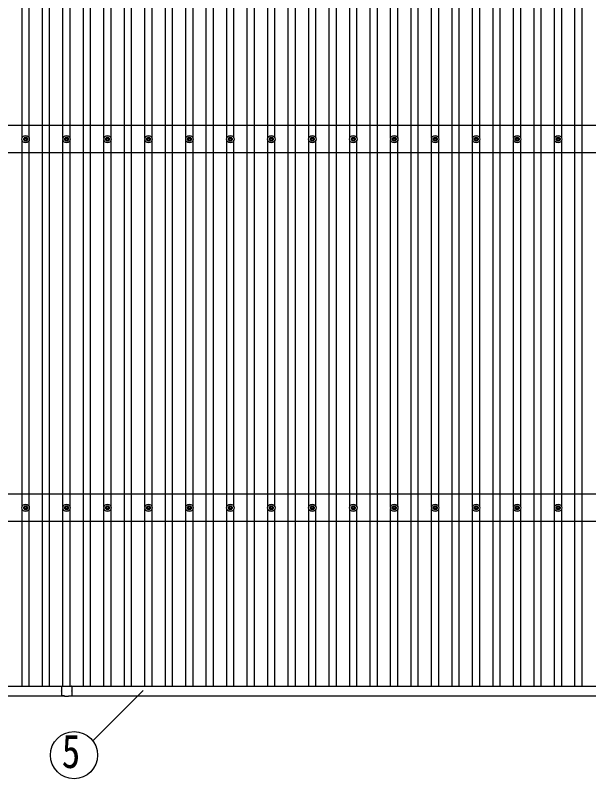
# Model space of a CAD drawing. Units: millimetres, scale not verified. Extents: x -21025 to 21025, y -14850 to 14850.
# Drawn here: x -9104 to -6304, y -51 to 3676 of the extents above; entities that cross this region are included whole.
import ezdxf
from ezdxf.enums import TextEntityAlignment as Align

# ---------------------------------------------------------------- set-up
doc = ezdxf.new("R2010")
doc.units = ezdxf.units.MM
doc.header["$LTSCALE"] = 60
for name, color, linetype in [('0-5_YKK_13', 4, 'Continuous'), ('0-6_YKK_A1', 4, 'Continuous'), ('0-7_YKK_D', 6, 'Continuous')]:
    doc.layers.add(name, color=color, linetype=linetype)
doc.styles.add('ＭＳ ゴシック', font='')
doc.styles.get('ＭＳ ゴシック').set_extended_font_data('MS Gothic')

msp = doc.modelspace()

# ---------------------------------------------------------------- linework, layer by layer
at = {"layer": '0-5_YKK_13'}
for p, q in [((-9063.9, 3073.22), (-9059.49, 3073.22)), ((-9063.9, 3069.72), (-9059.49, 3069.72)), ((-9055.65, 3081.47), (-9055.65, 3077.05)), ((-9055.65, 3065.89), (-9055.65, 3061.47)), ((-9052.15, 3081.47), (-9052.15, 3077.05)), ((-9052.15, 3065.89), (-9052.15, 3061.47)), ((-9048.32, 3073.22), (-9043.91, 3073.22)), ((-9048.32, 3069.72), (-9043.91, 3069.72)), ((-8863.9, 3073.22), (-8859.49, 3073.22)), ((-8863.9, 3069.72), (-8859.49, 3069.72)), ((-8855.65, 3081.47), (-8855.65, 3077.05)), ((-8855.65, 3065.89), (-8855.65, 3061.47)), ((-8852.15, 3081.47), (-8852.15, 3077.05)), ((-8852.15, 3065.89), (-8852.15, 3061.47)), ((-8848.32, 3073.22), (-8843.91, 3073.22)), ((-8848.32, 3069.72), (-8843.91, 3069.72)), ((-8663.9, 3073.22), (-8659.49, 3073.22)), ((-8663.9, 3069.72), (-8659.49, 3069.72)), ((-8655.65, 3081.47), (-8655.65, 3077.05)), ((-8655.65, 3065.89), (-8655.65, 3061.47)), ((-8652.15, 3081.47), (-8652.15, 3077.05)), ((-8652.15, 3065.89), (-8652.15, 3061.47)), ((-8648.32, 3073.22), (-8643.91, 3073.22)), ((-8648.32, 3069.72), (-8643.91, 3069.72)), ((-8463.9, 3073.22), (-8459.49, 3073.22)), ((-8463.9, 3069.72), (-8459.49, 3069.72)), ((-8455.65, 3081.47), (-8455.65, 3077.05)), ((-8455.65, 3065.89), (-8455.65, 3061.47)), ((-8452.15, 3081.47), (-8452.15, 3077.05)), ((-8452.15, 3065.89), (-8452.15, 3061.47)), ((-8448.32, 3073.22), (-8443.91, 3073.22)), ((-8448.32, 3069.72), (-8443.91, 3069.72)), ((-8263.9, 3073.22), (-8259.49, 3073.22)), ((-8263.9, 3069.72), (-8259.49, 3069.72)), ((-8255.65, 3081.47), (-8255.65, 3077.05)), ((-8255.65, 3065.89), (-8255.65, 3061.47)), ((-8252.15, 3081.47), (-8252.15, 3077.05)), ((-8252.15, 3065.89), (-8252.15, 3061.47)), ((-8248.32, 3073.22), (-8243.91, 3073.22)), ((-8248.32, 3069.72), (-8243.91, 3069.72)), ((-8063.9, 3073.22), (-8059.49, 3073.22)), ((-8063.9, 3069.72), (-8059.49, 3069.72)), ((-8055.65, 3081.47), (-8055.65, 3077.05)), ((-8055.65, 3065.89), (-8055.65, 3061.47)), ((-8052.15, 3081.47), (-8052.15, 3077.05)), ((-8052.15, 3065.89), (-8052.15, 3061.47)), ((-8048.32, 3073.22), (-8043.91, 3073.22)), ((-8048.32, 3069.72), (-8043.91, 3069.72)), ((-7863.9, 3073.22), (-7859.49, 3073.22)), ((-7863.9, 3069.72), (-7859.49, 3069.72)), ((-7855.65, 3081.47), (-7855.65, 3077.05)), ((-7855.65, 3065.89), (-7855.65, 3061.47)), ((-7852.15, 3081.47), (-7852.15, 3077.05)), ((-7852.15, 3065.89), (-7852.15, 3061.47)), ((-7848.32, 3073.22), (-7843.91, 3073.22)), ((-7848.32, 3069.72), (-7843.91, 3069.72)), ((-7663.9, 3073.22), (-7659.49, 3073.22)), ((-7663.9, 3069.72), (-7659.49, 3069.72)), ((-7655.65, 3081.47), (-7655.65, 3077.05)), ((-7655.65, 3065.89), (-7655.65, 3061.47)), ((-7652.15, 3081.47), (-7652.15, 3077.05)), ((-7652.15, 3065.89), (-7652.15, 3061.47)), ((-7648.32, 3073.22), (-7643.91, 3073.22)), ((-7648.32, 3069.72), (-7643.91, 3069.72)), ((-7463.9, 3073.22), (-7459.49, 3073.22)), ((-7463.9, 3069.72), (-7459.49, 3069.72)), ((-7455.65, 3081.47), (-7455.65, 3077.05)), ((-7455.65, 3065.89), (-7455.65, 3061.47)), ((-7452.15, 3081.47), (-7452.15, 3077.05)), ((-7452.15, 3065.89), (-7452.15, 3061.47)), ((-7448.32, 3073.22), (-7443.91, 3073.22)), ((-7448.32, 3069.72), (-7443.91, 3069.72)), ((-7263.9, 3073.22), (-7259.49, 3073.22)), ((-7263.9, 3069.72), (-7259.49, 3069.72)), ((-7255.65, 3081.47), (-7255.65, 3077.05)), ((-7255.65, 3065.89), (-7255.65, 3061.47)), ((-7252.15, 3081.47), (-7252.15, 3077.05)), ((-7252.15, 3065.89), (-7252.15, 3061.47)), ((-7248.32, 3073.22), (-7243.91, 3073.22)), ((-7248.32, 3069.72), (-7243.91, 3069.72)), ((-7063.9, 3073.22), (-7059.49, 3073.22)), ((-7063.9, 3069.72), (-7059.49, 3069.72)), ((-7055.65, 3081.47), (-7055.65, 3077.05)), ((-7055.65, 3065.89), (-7055.65, 3061.47)), ((-7052.15, 3081.47), (-7052.15, 3077.05)), ((-7052.15, 3065.89), (-7052.15, 3061.47)), ((-7048.32, 3073.22), (-7043.91, 3073.22)), ((-7048.32, 3069.72), (-7043.91, 3069.72)), ((-6863.9, 3073.22), (-6859.49, 3073.22)), ((-6863.9, 3069.72), (-6859.49, 3069.72)), ((-6855.65, 3081.47), (-6855.65, 3077.05)), ((-6855.65, 3065.89), (-6855.65, 3061.47)), ((-6852.15, 3081.47), (-6852.15, 3077.05)), ((-6852.15, 3065.89), (-6852.15, 3061.47)), ((-6848.32, 3073.22), (-6843.91, 3073.22)), ((-6848.32, 3069.72), (-6843.91, 3069.72)), ((-6663.9, 3073.22), (-6659.49, 3073.22)), ((-6663.9, 3069.72), (-6659.49, 3069.72)), ((-6655.65, 3081.47), (-6655.65, 3077.05)), ((-6655.65, 3065.89), (-6655.65, 3061.47)), ((-6652.15, 3081.47), (-6652.15, 3077.05)), ((-6652.15, 3065.89), (-6652.15, 3061.47)), ((-6648.32, 3073.22), (-6643.91, 3073.22)), ((-6648.32, 3069.72), (-6643.91, 3069.72)), ((-6463.9, 3073.22), (-6459.49, 3073.22)), ((-6463.9, 3069.72), (-6459.49, 3069.72)), ((-6455.65, 3081.47), (-6455.65, 3077.05)), ((-6455.65, 3065.89), (-6455.65, 3061.47)), ((-6452.15, 3081.47), (-6452.15, 3077.05)), ((-6452.15, 3065.89), (-6452.15, 3061.47)), ((-6448.32, 3073.22), (-6443.91, 3073.22)), ((-6448.32, 3069.72), (-6443.91, 3069.72)), ((-9063.9, 1273.22), (-9059.49, 1273.22)), ((-9063.9, 1269.72), (-9059.49, 1269.72)), ((-9055.65, 1281.47), (-9055.65, 1277.05)), ((-9052.15, 1281.47), (-9052.15, 1277.05)), ((-9048.32, 1273.22), (-9043.91, 1273.22)), ((-9048.32, 1269.72), (-9043.91, 1269.72)), ((-8863.9, 1273.22), (-8859.49, 1273.22)), ((-8863.9, 1269.72), (-8859.49, 1269.72)), ((-8855.65, 1281.47), (-8855.65, 1277.05)), ((-8852.15, 1281.47), (-8852.15, 1277.05)), ((-8848.32, 1273.22), (-8843.91, 1273.22)), ((-8848.32, 1269.72), (-8843.91, 1269.72)), ((-8663.9, 1273.22), (-8659.49, 1273.22)), ((-8663.9, 1269.72), (-8659.49, 1269.72)), ((-8655.65, 1281.47), (-8655.65, 1277.05)), ((-8652.15, 1281.47), (-8652.15, 1277.05)), ((-8648.32, 1273.22), (-8643.91, 1273.22)), ((-8648.32, 1269.72), (-8643.91, 1269.72)), ((-8463.9, 1273.22), (-8459.49, 1273.22)), ((-8463.9, 1269.72), (-8459.49, 1269.72)), ((-8455.65, 1281.47), (-8455.65, 1277.05)), ((-8452.15, 1281.47), (-8452.15, 1277.05)), ((-8448.32, 1273.22), (-8443.91, 1273.22)), ((-8448.32, 1269.72), (-8443.91, 1269.72)), ((-8263.9, 1273.22), (-8259.49, 1273.22)), ((-8263.9, 1269.72), (-8259.49, 1269.72)), ((-8255.65, 1281.47), (-8255.65, 1277.05)), ((-8252.15, 1281.47), (-8252.15, 1277.05)), ((-8248.32, 1273.22), (-8243.91, 1273.22)), ((-8248.32, 1269.72), (-8243.91, 1269.72)), ((-8063.9, 1273.22), (-8059.49, 1273.22)), ((-8063.9, 1269.72), (-8059.49, 1269.72)), ((-8055.65, 1281.47), (-8055.65, 1277.05)), ((-8052.15, 1281.47), (-8052.15, 1277.05)), ((-8048.32, 1273.22), (-8043.91, 1273.22)), ((-8048.32, 1269.72), (-8043.91, 1269.72)), ((-7863.9, 1273.22), (-7859.49, 1273.22)), ((-7863.9, 1269.72), (-7859.49, 1269.72)), ((-7855.65, 1281.47), (-7855.65, 1277.05)), ((-7852.15, 1281.47), (-7852.15, 1277.05)), ((-7848.32, 1273.22), (-7843.91, 1273.22)), ((-7848.32, 1269.72), (-7843.91, 1269.72)), ((-7663.9, 1273.22), (-7659.49, 1273.22)), ((-7663.9, 1269.72), (-7659.49, 1269.72)), ((-7655.65, 1281.47), (-7655.65, 1277.05)), ((-7652.15, 1281.47), (-7652.15, 1277.05)), ((-7648.32, 1273.22), (-7643.91, 1273.22)), ((-7648.32, 1269.72), (-7643.91, 1269.72)), ((-7463.9, 1273.22), (-7459.49, 1273.22)), ((-7463.9, 1269.72), (-7459.49, 1269.72)), ((-7455.65, 1281.47), (-7455.65, 1277.05)), ((-7452.15, 1281.47), (-7452.15, 1277.05)), ((-7448.32, 1273.22), (-7443.91, 1273.22)), ((-7448.32, 1269.72), (-7443.91, 1269.72)), ((-7263.9, 1273.22), (-7259.49, 1273.22)), ((-7263.9, 1269.72), (-7259.49, 1269.72)), ((-7255.65, 1281.47), (-7255.65, 1277.05)), ((-7252.15, 1281.47), (-7252.15, 1277.05)), ((-7248.32, 1273.22), (-7243.91, 1273.22)), ((-7248.32, 1269.72), (-7243.91, 1269.72)), ((-7063.9, 1273.22), (-7059.49, 1273.22)), ((-7063.9, 1269.72), (-7059.49, 1269.72)), ((-7055.65, 1281.47), (-7055.65, 1277.05)), ((-7052.15, 1281.47), (-7052.15, 1277.05)), ((-7048.32, 1273.22), (-7043.91, 1273.22)), ((-7048.32, 1269.72), (-7043.91, 1269.72)), ((-6863.9, 1273.22), (-6859.49, 1273.22)), ((-6863.9, 1269.72), (-6859.49, 1269.72)), ((-6855.65, 1281.47), (-6855.65, 1277.05)), ((-6852.15, 1281.47), (-6852.15, 1277.05)), ((-6848.32, 1273.22), (-6843.91, 1273.22)), ((-6848.32, 1269.72), (-6843.91, 1269.72)), ((-6663.9, 1273.22), (-6659.49, 1273.22)), ((-6663.9, 1269.72), (-6659.49, 1269.72)), ((-6655.65, 1281.47), (-6655.65, 1277.05)), ((-6652.15, 1281.47), (-6652.15, 1277.05)), ((-6648.32, 1273.22), (-6643.91, 1273.22)), ((-6648.32, 1269.72), (-6643.91, 1269.72)), ((-6463.9, 1273.22), (-6459.49, 1273.22)), ((-6463.9, 1269.72), (-6459.49, 1269.72)), ((-6455.65, 1281.47), (-6455.65, 1277.05)), ((-6452.15, 1281.47), (-6452.15, 1277.05)), ((-6448.32, 1273.22), (-6443.91, 1273.22)), ((-6448.32, 1269.72), (-6443.91, 1269.72)), ((-9055.65, 1265.89), (-9055.65, 1261.47)), ((-9052.15, 1265.89), (-9052.15, 1261.47)), ((-8855.65, 1265.89), (-8855.65, 1261.47)), ((-8852.15, 1265.89), (-8852.15, 1261.47)), ((-8655.65, 1265.89), (-8655.65, 1261.47)), ((-8652.15, 1265.89), (-8652.15, 1261.47)), ((-8455.65, 1265.89), (-8455.65, 1261.47)), ((-8452.15, 1265.89), (-8452.15, 1261.47)), ((-8255.65, 1265.89), (-8255.65, 1261.47)), ((-8252.15, 1265.89), (-8252.15, 1261.47)), ((-8055.65, 1265.89), (-8055.65, 1261.47)), ((-8052.15, 1265.89), (-8052.15, 1261.47)), ((-7855.65, 1265.89), (-7855.65, 1261.47)), ((-7852.15, 1265.89), (-7852.15, 1261.47)), ((-7655.65, 1265.89), (-7655.65, 1261.47)), ((-7652.15, 1265.89), (-7652.15, 1261.47)), ((-7455.65, 1265.89), (-7455.65, 1261.47)), ((-7452.15, 1265.89), (-7452.15, 1261.47)), ((-7255.65, 1265.89), (-7255.65, 1261.47)), ((-7252.15, 1265.89), (-7252.15, 1261.47)), ((-7055.65, 1265.89), (-7055.65, 1261.47)), ((-7052.15, 1265.89), (-7052.15, 1261.47)), ((-6855.65, 1265.89), (-6855.65, 1261.47)), ((-6852.15, 1265.89), (-6852.15, 1261.47)), ((-6655.65, 1265.89), (-6655.65, 1261.47)), ((-6652.15, 1265.89), (-6652.15, 1261.47)), ((-6455.65, 1265.89), (-6455.65, 1261.47)), ((-6452.15, 1265.89), (-6452.15, 1261.47)), ((-8878.9, 399.87), (-8878.9, 377.27)), ((-8878.9, 376.47), (-8878.9, 354.87)), ((-8877.9, 400.87), (-8854.3, 400.87)), ((-8853.5, 400.87), (-8829.9, 400.87)), ((-8828.9, 399.87), (-8828.9, 377.27)), ((-8828.9, 376.47), (-8828.9, 354.87)), ((-8863.9, 353.87), (-8877.9, 353.87)), ((-8863.9, 353.87), (-8863.9, 352.37)), ((-8863.9, 352.37), (-8843.9, 352.37)), ((-8843.9, 353.87), (-8843.9, 352.37)), ((-8843.9, 353.87), (-8829.9, 353.87))]:
    msp.add_line(p, q, dxfattribs=at)
for centre, radius in [((-9053.9, 3071.47), 18.25), ((-9053.9, 3071.47), 10.15), ((-9053.9, 3071.47), 5.85), ((-9053.9, 3071.47), 5.25), ((-8853.9, 3071.47), 18.25), ((-8853.9, 3071.47), 10.15), ((-8853.9, 3071.47), 5.85), ((-8853.9, 3071.47), 5.25), ((-8653.9, 3071.47), 18.25), ((-8653.9, 3071.47), 10.15), ((-8653.9, 3071.47), 5.85), ((-8653.9, 3071.47), 5.25), ((-8453.9, 3071.47), 18.25), ((-8453.9, 3071.47), 10.15), ((-8453.9, 3071.47), 5.85), ((-8453.9, 3071.47), 5.25), ((-8253.9, 3071.47), 18.25), ((-8253.9, 3071.47), 10.15), ((-8253.9, 3071.47), 5.85), ((-8253.9, 3071.47), 5.25), ((-8053.9, 3071.47), 18.25), ((-8053.9, 3071.47), 10.15), ((-8053.9, 3071.47), 5.85), ((-8053.9, 3071.47), 5.25), ((-7853.9, 3071.47), 18.25), ((-7853.9, 3071.47), 10.15), ((-7853.9, 3071.47), 5.85), ((-7853.9, 3071.47), 5.25), ((-7653.9, 3071.47), 18.25), ((-7653.9, 3071.47), 10.15), ((-7653.9, 3071.47), 5.85), ((-7653.9, 3071.47), 5.25), ((-7453.9, 3071.47), 18.25), ((-7453.9, 3071.47), 10.15), ((-7453.9, 3071.47), 5.85), ((-7453.9, 3071.47), 5.25), ((-7253.9, 3071.47), 18.25), ((-7253.9, 3071.47), 10.15), ((-7253.9, 3071.47), 5.85), ((-7253.9, 3071.47), 5.25), ((-7053.9, 3071.47), 18.25), ((-7053.9, 3071.47), 10.15), ((-7053.9, 3071.47), 5.85), ((-7053.9, 3071.47), 5.25), ((-6853.9, 3071.47), 18.25), ((-6853.9, 3071.47), 10.15), ((-6853.9, 3071.47), 5.85), ((-6853.9, 3071.47), 5.25), ((-6653.9, 3071.47), 18.25), ((-6653.9, 3071.47), 10.15), ((-6653.9, 3071.47), 5.85), ((-6653.9, 3071.47), 5.25), ((-6453.9, 3071.47), 18.25), ((-6453.9, 3071.47), 10.15), ((-6453.9, 3071.47), 5.85), ((-6453.9, 3071.47), 5.25), ((-9053.9, 1271.47), 18.25), ((-9053.9, 1271.47), 10.15), ((-9053.9, 1271.47), 5.85), ((-9053.9, 1271.47), 5.25), ((-8853.9, 1271.47), 18.25), ((-8853.9, 1271.47), 10.15), ((-8853.9, 1271.47), 5.85), ((-8853.9, 1271.47), 5.25), ((-8653.9, 1271.47), 18.25), ((-8653.9, 1271.47), 10.15), ((-8653.9, 1271.47), 5.85), ((-8653.9, 1271.47), 5.25), ((-8453.9, 1271.47), 18.25), ((-8453.9, 1271.47), 10.15), ((-8453.9, 1271.47), 5.85), ((-8453.9, 1271.47), 5.25), ((-8253.9, 1271.47), 18.25), ((-8253.9, 1271.47), 10.15), ((-8253.9, 1271.47), 5.85), ((-8253.9, 1271.47), 5.25), ((-8053.9, 1271.47), 18.25), ((-8053.9, 1271.47), 10.15), ((-8053.9, 1271.47), 5.85), ((-8053.9, 1271.47), 5.25), ((-7853.9, 1271.47), 18.25), ((-7853.9, 1271.47), 10.15), ((-7853.9, 1271.47), 5.85), ((-7853.9, 1271.47), 5.25), ((-7653.9, 1271.47), 18.25), ((-7653.9, 1271.47), 10.15), ((-7653.9, 1271.47), 5.85), ((-7653.9, 1271.47), 5.25), ((-7453.9, 1271.47), 18.25), ((-7453.9, 1271.47), 10.15), ((-7453.9, 1271.47), 5.85), ((-7453.9, 1271.47), 5.25), ((-7253.9, 1271.47), 18.25), ((-7253.9, 1271.47), 10.15), ((-7253.9, 1271.47), 5.85), ((-7253.9, 1271.47), 5.25), ((-7053.9, 1271.47), 18.25), ((-7053.9, 1271.47), 10.15), ((-7053.9, 1271.47), 5.85), ((-7053.9, 1271.47), 5.25), ((-6853.9, 1271.47), 18.25), ((-6853.9, 1271.47), 10.15), ((-6853.9, 1271.47), 5.85), ((-6853.9, 1271.47), 5.25), ((-6653.9, 1271.47), 18.25), ((-6653.9, 1271.47), 10.15), ((-6653.9, 1271.47), 5.85), ((-6653.9, 1271.47), 5.25), ((-6453.9, 1271.47), 18.25), ((-6453.9, 1271.47), 10.15), ((-6453.9, 1271.47), 5.85), ((-6453.9, 1271.47), 5.25)]:
    msp.add_circle(centre, radius, dxfattribs=at)
for centre, radius, start, end in [((-8877.9, 399.87), 1, 90, 180.00001), ((-8879.2, 376.87), 0.5, 306.8699, 53.1301), ((-8853.9, 401.17), 0.5, 216.8699, 323.1301), ((-8829.9, 399.87), 1, 360, 90), ((-8828.6, 376.87), 0.5, 126.8699, 233.1301), ((-8877.9, 354.87), 1, 180.00001, 270), ((-8829.9, 354.87), 1, 270, 360)]:
    msp.add_arc(centre, radius, start, end, dxfattribs=at)
at = {"layer": '0-6_YKK_A1'}
for p, q in [((-8971.4, 400.85), (-8971.4, 5741.86)), ((-8936.4, 400.85), (-8936.4, 5741.86)), ((-8771.4, 400.85), (-8771.4, 5741.86)), ((-8736.4, 400.85), (-8736.4, 5741.86)), ((-8571.4, 400.85), (-8571.4, 5741.86)), ((-8536.4, 400.85), (-8536.4, 5741.86)), ((-8371.4, 400.85), (-8371.4, 5741.86)), ((-8336.4, 400.85), (-8336.4, 5741.86)), ((-8171.4, 400.85), (-8171.4, 5741.86)), ((-8136.4, 400.85), (-8136.4, 5741.86)), ((-7971.4, 400.85), (-7971.4, 5741.86)), ((-7936.4, 400.85), (-7936.4, 5741.86)), ((-7771.4, 400.85), (-7771.4, 5741.86)), ((-7736.4, 400.85), (-7736.4, 5741.86)), ((-7571.4, 400.85), (-7571.4, 5741.86)), ((-7536.4, 400.85), (-7536.4, 5741.86)), ((-7371.4, 400.85), (-7371.4, 5741.86)), ((-7336.4, 400.85), (-7336.4, 5741.86)), ((-7171.4, 400.85), (-7171.4, 5741.86)), ((-7136.4, 400.85), (-7136.4, 5741.86)), ((-6971.4, 400.85), (-6971.4, 5741.86)), ((-6936.4, 400.85), (-6936.4, 5741.86)), ((-6771.4, 400.85), (-6771.4, 5741.86)), ((-6736.4, 400.85), (-6736.4, 5741.86)), ((-6571.4, 400.85), (-6571.4, 5741.86)), ((-6536.4, 400.85), (-6536.4, 5741.86)), ((-6371.4, 400.85), (-6371.4, 5741.86)), ((-6336.4, 400.85), (-6336.4, 5741.86)), ((-9071.4, 3076.66), (-9071.4, 4866.28)), ((-9036.4, 3076.64), (-9036.4, 4866.3)), ((-8871.4, 3076.66), (-8871.4, 4866.28)), ((-8836.4, 3076.64), (-8836.4, 4866.3)), ((-8671.4, 3076.66), (-8671.4, 4866.28)), ((-8636.4, 3076.64), (-8636.4, 4866.3)), ((-8471.4, 3076.66), (-8471.4, 4866.28)), ((-8436.4, 3076.64), (-8436.4, 4866.3)), ((-8271.4, 3076.66), (-8271.4, 4866.28)), ((-8236.4, 3076.64), (-8236.4, 4866.3)), ((-8071.4, 3076.66), (-8071.4, 4866.28)), ((-8036.4, 3076.64), (-8036.4, 4866.3)), ((-7871.4, 3076.66), (-7871.4, 4866.28)), ((-7836.4, 3076.64), (-7836.4, 4866.3)), ((-7671.4, 3076.66), (-7671.4, 4866.28)), ((-7636.4, 3076.64), (-7636.4, 4866.3)), ((-7471.4, 3076.66), (-7471.4, 4866.28)), ((-7436.4, 3076.64), (-7436.4, 4866.3)), ((-7271.4, 3076.66), (-7271.4, 4866.28)), ((-7236.4, 3076.64), (-7236.4, 4866.3)), ((-7071.4, 3076.66), (-7071.4, 4866.28)), ((-7036.4, 3076.64), (-7036.4, 4866.3)), ((-6871.4, 3076.66), (-6871.4, 4866.28)), ((-6836.4, 3076.64), (-6836.4, 4866.3)), ((-6671.4, 3076.66), (-6671.4, 4866.28)), ((-6636.4, 3076.64), (-6636.4, 4866.3)), ((-6471.4, 3076.66), (-6471.4, 4866.28)), ((-6436.4, 3076.64), (-6436.4, 4866.3)), ((-3453.9, 3138.47), (-14253.9, 3138.47)), ((-9071.4, 1276.65), (-9071.4, 3066.28)), ((-9036.4, 1276.65), (-9036.4, 3066.3)), ((-8871.4, 1276.65), (-8871.4, 3066.28)), ((-8836.4, 1276.65), (-8836.4, 3066.3)), ((-8671.4, 1276.65), (-8671.4, 3066.28)), ((-8636.4, 1276.65), (-8636.4, 3066.3)), ((-8471.4, 1276.65), (-8471.4, 3066.28)), ((-8436.4, 1276.65), (-8436.4, 3066.3)), ((-8271.4, 1276.65), (-8271.4, 3066.28)), ((-8236.4, 1276.65), (-8236.4, 3066.3)), ((-8071.4, 1276.65), (-8071.4, 3066.28)), ((-8036.4, 1276.65), (-8036.4, 3066.3)), ((-7871.4, 1276.65), (-7871.4, 3066.28)), ((-7836.4, 1276.65), (-7836.4, 3066.3)), ((-7671.4, 1276.65), (-7671.4, 3066.28)), ((-7636.4, 1276.65), (-7636.4, 3066.3)), ((-7471.4, 1276.65), (-7471.4, 3066.28)), ((-7436.4, 1276.65), (-7436.4, 3066.3)), ((-7271.4, 1276.65), (-7271.4, 3066.28)), ((-7236.4, 1276.65), (-7236.4, 3066.3)), ((-7071.4, 1276.65), (-7071.4, 3066.28)), ((-7036.4, 1276.65), (-7036.4, 3066.3)), ((-6871.4, 1276.65), (-6871.4, 3066.28)), ((-6836.4, 1276.65), (-6836.4, 3066.3)), ((-6671.4, 1276.65), (-6671.4, 3066.28)), ((-6636.4, 1276.65), (-6636.4, 3066.3)), ((-6471.4, 1276.65), (-6471.4, 3066.28)), ((-6436.4, 1276.65), (-6436.4, 3066.3)), ((-3453.9, 3004.47), (-14253.9, 3004.47)), ((-3453.9, 1338.47), (-14253.9, 1338.47)), ((-9071.4, 400.85), (-9071.4, 1266.29)), ((-9036.4, 400.85), (-9036.4, 1266.29)), ((-8871.4, 400.87), (-8871.4, 1266.29)), ((-8836.4, 400.87), (-8836.4, 1266.29)), ((-8671.4, 400.85), (-8671.4, 1266.29)), ((-8636.4, 400.85), (-8636.4, 1266.29)), ((-8471.4, 400.85), (-8471.4, 1266.29)), ((-8436.4, 400.85), (-8436.4, 1266.29)), ((-8271.4, 400.85), (-8271.4, 1266.29)), ((-8236.4, 400.85), (-8236.4, 1266.29)), ((-8071.4, 400.85), (-8071.4, 1266.29)), ((-8036.4, 400.85), (-8036.4, 1266.29)), ((-7871.4, 400.85), (-7871.4, 1266.29)), ((-7836.4, 400.85), (-7836.4, 1266.29)), ((-7671.4, 400.85), (-7671.4, 1266.29)), ((-7636.4, 400.85), (-7636.4, 1266.29)), ((-7471.4, 400.85), (-7471.4, 1266.29)), ((-7436.4, 400.85), (-7436.4, 1266.29)), ((-7271.4, 400.85), (-7271.4, 1266.29)), ((-7236.4, 400.85), (-7236.4, 1266.29)), ((-7071.4, 400.85), (-7071.4, 1266.29)), ((-7036.4, 400.85), (-7036.4, 1266.29)), ((-6871.4, 400.85), (-6871.4, 1266.29)), ((-6836.4, 400.85), (-6836.4, 1266.29)), ((-6671.4, 400.85), (-6671.4, 1266.29)), ((-6636.4, 400.85), (-6636.4, 1266.29)), ((-6471.4, 400.85), (-6471.4, 1266.29)), ((-6436.4, 400.85), (-6436.4, 1266.29)), ((-3453.9, 1204.47), (-14253.9, 1204.47)), ((-14276.9, 400.85), (-8878.09, 400.85)), ((-8854.29, 400.85), (-8853.52, 400.85)), ((-8829.72, 400.85), (-3430.9, 400.85)), ((-14272.2, 352.87), (-8863.9, 352.87)), ((-8843.9, 352.87), (-3435.6, 352.87))]:
    msp.add_line(p, q, dxfattribs=at)
at = {"layer": '0-7_YKK_D'}
msp.add_line((-8725.9, 134.1), (-8480.56, 379.45), dxfattribs=at)
msp.add_circle((-8817.19, 63.83), 115.2, dxfattribs=at)

# ---------------------------------------------------------------- texts
at = {"layer": '0-7_YKK_D', "style": 'ＭＳ ゴシック', "width": 0.8}
msp.add_text('5', height=165, dxfattribs=at).set_placement((-8877.19, -48.67), align=Align.BOTTOM_LEFT)

doc.saveas('drawing.dxf')
